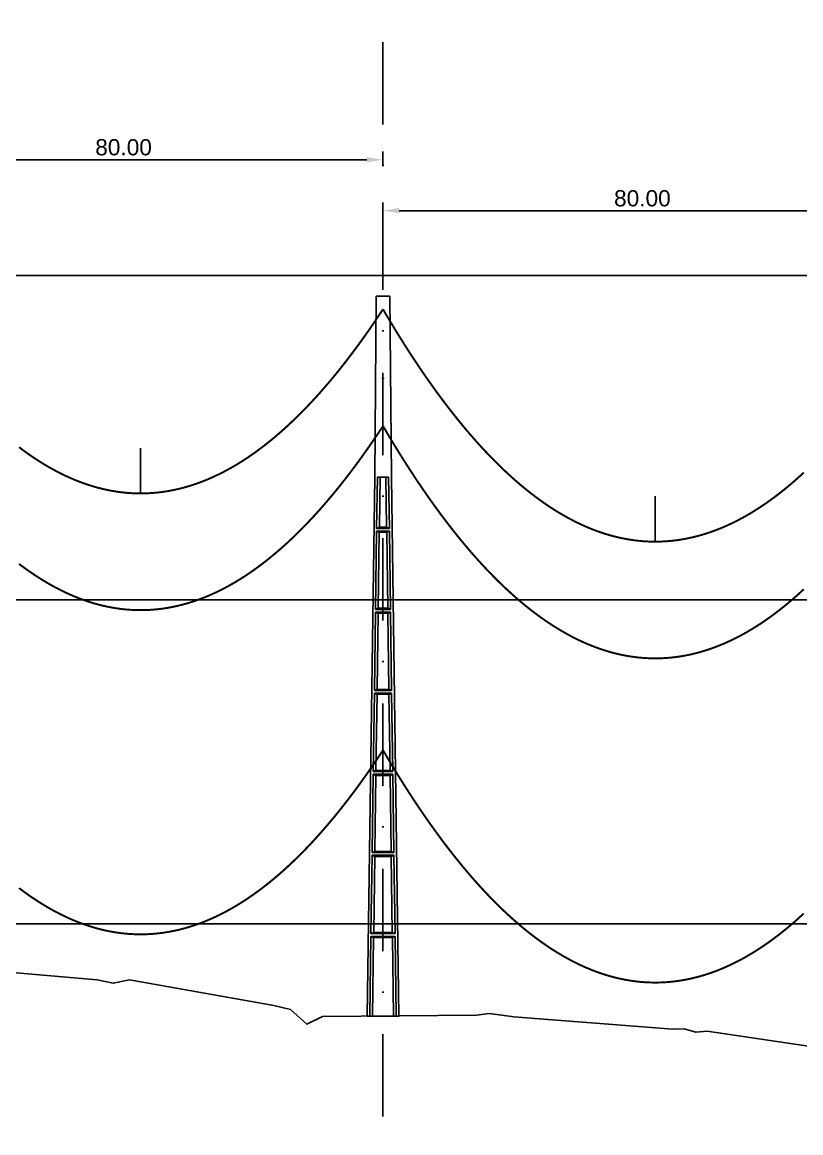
# Model space of a CAD drawing. Header units: metres. Extents: x -121 to 9872, y 3505 to 10721.
# Drawn here: x 852.7 to 972.7, y 6994.8 to 7166 of the extents above; entities that cross this region are included whole.
import ezdxf

# ---------------------------------------------------------------- set-up
doc = ezdxf.new("R2010")
doc.units = ezdxf.units.M
doc.header["$PDMODE"] = 2
doc.linetypes.add('DASHDOT', pattern=[25.4, 12.7, -6.35, 0, -6.35])
doc.linetypes.add('DASHED', pattern=[0.75, 0.5, -0.25])
for name, color, linetype in [('C-ROAD-PROF', 2, 'DASHED'), ('CON-EOL- CA ORCHID', 240, 'Continuous'), ('CON-EOL- FO', 101, 'Continuous'), ('CON-EOL- PROJEÇÃO', 22, 'Continuous'), ('cotas', 7, 'Continuous'), ('GRID', 253, 'Continuous'), ('POSTE DT', 7, 'Continuous')]:
    doc.layers.add(name, color=color, linetype=linetype)
doc.styles.get("Standard").update_dxf_attribs({"font": 'arial.ttf'})
doc.dimstyles.new('ISO-25', dxfattribs={"dimtxt": 2.5, "dimasz": 2.5, "dimexe": 1.25, "dimexo": 0.625, "dimtad": 1, "dimzin": 1, "dimtxsty": 'Standard', "dimcen": 2.5, "dimaunit": 1, "dimadec": 3, "dimazin": 3, "dimtfac": 1, "dimtmove": 0, "dimatfit": 3, "dimfxlon": 1, "dimarcsym": 0})

# ---------------------------------------------------------------- blocks, each defined once
blk = doc.blocks.new('*U11')
at = {"layer": 'POSTE DT', "extrusion": (0, 1, 0)}
for p, q in [((-3.31, 349.86), (-4.05, 262)), ((-3.31, 349.86), (3.31, 349.86)), ((3.31, 349.86), (4.06, 262)), ((-4.05, 262), (-7.72, 0)), ((-4.05, 262), (-4.05, 262)), ((-2.73, 262), (-3.08, 237.05)), ((-2.73, 262), (2.75, 262)), ((-1.42, 262), (-1.77, 237.57)), ((1.43, 262), (1.77, 237.57)), ((2.75, 262), (3.1, 237.05)), ((4.06, 262), (7.72, 0)), ((-3.1, 235.74), (-3.63, 197.65)), ((3.11, 235.73), (-3.1, 235.74)), ((3.1, 237.05), (-3.08, 237.05)), ((-1.8, 235.21), (-2.32, 198.19)), ((1.8, 235.21), (2.32, 198.19)), ((3.11, 235.73), (3.65, 197.65)), ((-3.65, 196.34), (-4.19, 158.25)), ((-2.35, 195.8), (-2.87, 158.8)), ((2.35, 195.8), (2.87, 158.8)), ((3.66, 196.34), (4.2, 158.25)), ((-4.21, 156.94), (-4.74, 118.85)), ((4.21, 156.94), (4.75, 118.85)), ((-2.9, 156.39), (-3.42, 119.41)), ((2.91, 156.39), (3.42, 119.41)), ((4.75, 118.85), (-4.74, 118.85)), ((-4.76, 117.54), (-5.29, 79.45)), ((4.77, 117.54), (-4.76, 117.54)), ((-3.46, 116.98), (-3.97, 80.02)), ((3.46, 116.98), (3.98, 80.02)), ((4.77, 117.54), (5.3, 79.45)), ((-5.31, 78.14), (-5.85, 40.06)), ((5.32, 78.14), (-5.31, 78.14)), ((5.3, 79.45), (-5.29, 79.45)), ((-4.01, 77.57), (-4.53, 40.63)), ((4.01, 77.57), (4.53, 40.63)), ((5.32, 78.14), (5.85, 40.06)), ((-5.86, 38.74), (-6.41, 0)), ((5.87, 38.74), (-5.86, 38.74)), ((5.85, 40.06), (-5.85, 40.06)), ((-4.56, 38.17), (-5.1, 0)), ((4.56, 38.17), (5.1, 0)), ((5.87, 38.74), (6.41, 0)), ((-6.41, 0), (-7.72, 0)), ((-5.1, 0), (-6.41, 0)), ((5.1, 0), (-5.1, 0)), ((6.41, 0), (5.1, 0)), ((7.72, 0), (6.41, 0))]:
    blk.add_line(p, q, dxfattribs=at)
at = {"layer": 'POSTE DT', "ltscale": 3}
for points in [[(-3.65, 196.34), (3.66, 196.34)], [(-3.63, 197.65), (3.65, 197.65)], [(-4.21, 156.94), (4.21, 156.94)], [(4.2, 158.25), (-4.19, 158.25)]]:
    blk.add_lwpolyline(points, dxfattribs=at)
at = {"layer": 'POSTE DT'}
for points, knots in [([(0.25, 309.94), (0.25, 309.93), (0.25, 309.93), (0.25, 309.92), (0.25, 309.91), (0.25, 309.9), (0.25, 309.89), (0.24, 309.85), (0.22, 309.82), (0.19, 309.77), (0.16, 309.74), (0.11, 309.71), (0.08, 309.7), (0.01, 309.68), (-0.02, 309.68), (-0.08, 309.7), (-0.11, 309.71), (-0.16, 309.74), (-0.18, 309.76), (-0.21, 309.8), (-0.22, 309.82), (-0.24, 309.85), (-0.24, 309.87), (-0.25, 309.89), (-0.25, 309.9), (-0.25, 309.92), (-0.25, 309.92), (-0.25, 309.93), (-0.25, 309.94), (-0.25, 309.95), (-0.25, 309.95), (-0.25, 309.96), (-0.25, 309.97), (-0.24, 310), (-0.23, 310.02), (-0.21, 310.07), (-0.2, 310.09), (-0.15, 310.14), (-0.13, 310.15), (-0.07, 310.18), (-0.03, 310.19), (0.03, 310.19), (0.06, 310.18), (0.12, 310.16), (0.14, 310.14), (0.18, 310.11), (0.2, 310.09), (0.21, 310.06), (0.22, 310.05), (0.23, 310.04), (0.24, 310.01), (0.24, 309.99), (0.25, 309.97), (0.25, 309.96), (0.25, 309.95), (0.25, 309.94), (0.25, 309.94), (0.25, 309.94), (0.25, 309.94)], [-54.728303, -54.728303, -54.728303, -54.728303, -54.309038, -54.309038, -53.647169, -53.647169, -52.532885, -52.532885, -48.86224, -48.86224, -45.282765, -45.282765, -41.52867, -41.52867, -37.867486, -37.867486, -34.454589, -34.454589, -31.301423, -31.301423, -28.48103, -28.48103, -26.961755, -26.961755, -25.7544, -25.7544, -25.136228, -25.136228, -24.64409, -24.64409, -24.094201, -24.094201, -23.191199, -23.191199, -20.494482, -20.494482, -17.342863, -17.342863, -13.645538, -13.645538, -9.835989, -9.835989, -6.296781, -6.296781, -3.005029, -3.005029, 0, 0, 0, 1.527594, 1.527594, 3.697216, 3.697216, 4.489727, 4.489727, 5.01438, 5.01438, 5.095313, 5.095313, 5.095313, 5.095313]), ([(-1.77, 237.57), (-1.99, 237.49), (-2.21, 237.4), (-2.64, 237.22), (-2.86, 237.14), (-3.08, 237.05)], [0, 0, 0, 0, 56.660495, 56.660495, 113.412826, 113.412826, 113.412826, 113.412826]), ([(1.77, 237.57), (1.18, 237.57), (0.59, 237.57), (-0.59, 237.57), (-1.18, 237.57), (-1.77, 237.57)], [0, 0, 0, 0, 67.306894, 67.306894, 134.614447, 134.614447, 134.614447, 134.614447]), ([(3.1, 237.05), (2.87, 237.14), (2.65, 237.23), (2.21, 237.4), (1.99, 237.49), (1.77, 237.57)], [0, 0, 0, 0, 56.738948, 56.738948, 113.38731, 113.38731, 113.38731, 113.38731]), ([(-3.1, 235.74), (-2.88, 235.65), (-2.67, 235.56), (-2.23, 235.39), (-2.02, 235.3), (-1.8, 235.21)], [0.055576, 0.055576, 0.055576, 0.055576, 56.767409, 56.767409, 113.50757, 113.50757, 113.50757, 113.50757]), ([(-1.8, 235.21), (-1.2, 235.21), (-0.6, 235.21), (0.6, 235.21), (1.2, 235.21), (1.8, 235.21)], [0, 0, 0, 0, 68.567797, 68.567797, 137.136247, 137.136247, 137.136247, 137.136247]), ([(1.8, 235.21), (2.02, 235.3), (2.24, 235.38), (2.68, 235.56), (2.89, 235.65), (3.11, 235.73)], [0, 0, 0, 0, 56.845349, 56.845349, 113.599799, 113.599799, 113.599799, 113.599799]), ([(-3.65, 196.34), (-3.43, 196.25), (-3.22, 196.16), (-2.78, 195.98), (-2.57, 195.89), (-2.35, 195.8)], [0.054307, 0.054307, 0.054307, 0.054307, 63.527131, 63.527131, 127.063246, 127.063246, 127.063246, 127.063246]), ([(-2.32, 198.19), (-2.54, 198.1), (-2.76, 198.01), (-3.2, 197.83), (-3.41, 197.74), (-3.63, 197.65)], [0, 0, 0, 0, 63.412073, 63.412073, 126.777421, 126.777421, 126.777421, 126.777421]), ([(-2.35, 195.8), (-1.57, 195.8), (-0.78, 195.8), (0.79, 195.8), (1.57, 195.8), (2.35, 195.8)], [0, 0, 0, 0, 89.585713, 89.585713, 179.17191, 179.17191, 179.17191, 179.17191]), ([(2.32, 198.19), (1.55, 198.19), (0.77, 198.19), (-0.77, 198.19), (-1.55, 198.19), (-2.32, 198.19)], [0, 0, 0, 0, 88.31008, 88.31008, 176.620652, 176.620652, 176.620652, 176.620652]), ([(3.65, 197.65), (3.43, 197.74), (3.2, 197.83), (2.76, 198.01), (2.54, 198.1), (2.32, 198.19)], [0, 0, 0, 0, 63.488119, 63.488119, 126.880939, 126.880939, 126.880939, 126.880939]), ([(2.35, 195.8), (2.57, 195.89), (2.79, 195.98), (3.23, 196.16), (3.45, 196.25), (3.66, 196.34)], [0, 0, 0, 0, 63.60246, 63.60246, 127.109696, 127.109696, 127.109696, 127.109696]), ([(-4.21, 156.94), (-3.99, 156.85), (-3.77, 156.75), (-3.34, 156.57), (-3.12, 156.48), (-2.9, 156.39)], [0.053423, 0.053423, 0.053423, 0.053423, 70.429742, 70.429742, 140.90167, 140.90167, 140.90167, 140.90167]), ([(-2.87, 158.8), (-3.09, 158.71), (-3.31, 158.62), (-3.75, 158.43), (-3.97, 158.34), (-4.19, 158.25)], [0, 0, 0, 0, 70.301707, 70.301707, 140.590947, 140.590947, 140.590947, 140.590947]), ([(2.87, 158.8), (1.92, 158.8), (0.96, 158.8), (-0.96, 158.8), (-1.91, 158.8), (-2.87, 158.8)], [0, 0, 0, 0, 109.314454, 109.314454, 218.629264, 218.629264, 218.629264, 218.629264]), ([(4.2, 158.25), (3.98, 158.34), (3.76, 158.44), (3.31, 158.62), (3.09, 158.71), (2.87, 158.8)], [0, 0, 0, 0, 70.379198, 70.379198, 140.659718, 140.659718, 140.659718, 140.659718]), ([(2.91, 156.39), (3.12, 156.48), (3.34, 156.57), (3.78, 156.75), (4, 156.85), (4.21, 156.94)], [0, 0, 0, 0, 70.506649, 70.506649, 140.914701, 140.914701, 140.914701, 140.914701]), ([(-2.9, 156.39), (-1.94, 156.39), (-0.97, 156.39), (0.97, 156.39), (1.94, 156.39), (2.91, 156.39)], [0, 0, 0, 0, 110.60219, 110.60219, 221.20473, 221.20473, 221.20473, 221.20473]), ([(-3.42, 119.41), (-3.64, 119.32), (-3.86, 119.23), (-4.3, 119.04), (-4.52, 118.95), (-4.74, 118.85)], [0, 0, 0, 0, 77.299547, 77.299547, 154.618634, 154.618634, 154.618634, 154.618634]), ([(3.42, 119.41), (2.28, 119.41), (1.14, 119.41), (-1.14, 119.41), (-2.28, 119.41), (-3.42, 119.41)], [0, 0, 0, 0, 130.319901, 130.319901, 260.640046, 260.640046, 260.640046, 260.640046]), ([(4.75, 118.85), (4.53, 118.95), (4.31, 119.04), (3.87, 119.23), (3.64, 119.32), (3.42, 119.41)], [0, 0, 0, 0, 77.381597, 77.381597, 154.66183, 154.66183, 154.66183, 154.66183]), ([(-4.76, 117.54), (-4.54, 117.45), (-4.32, 117.35), (-3.89, 117.17), (-3.67, 117.07), (-3.46, 116.98)], [0.052784, 0.052784, 0.052784, 0.052784, 77.438432, 77.438432, 154.950301, 154.950301, 154.950301, 154.950301]), ([(-3.46, 116.98), (-2.3, 116.98), (-1.15, 116.98), (1.15, 116.98), (2.31, 116.98), (3.46, 116.98)], [0, 0, 0, 0, 131.617604, 131.617604, 263.235447, 263.235447, 263.235447, 263.235447]), ([(3.46, 116.98), (3.68, 117.07), (3.89, 117.17), (4.33, 117.35), (4.55, 117.45), (4.77, 117.54)], [0, 0, 0, 0, 77.520013, 77.520013, 154.938747, 154.938747, 154.938747, 154.938747]), ([(-5.31, 78.14), (-5.09, 78.05), (-4.88, 77.95), (-4.44, 77.76), (-4.23, 77.67), (-4.01, 77.57)], [0.052308, 0.052308, 0.052308, 0.052308, 84.527725, 84.527725, 169.158824, 169.158824, 169.158824, 169.158824]), ([(-3.97, 80.02), (-4.19, 79.93), (-4.41, 79.83), (-4.85, 79.64), (-5.07, 79.55), (-5.29, 79.45)], [0, 0, 0, 0, 84.379671, 84.379671, 168.809376, 168.809376, 168.809376, 168.809376]), ([(-4.01, 77.57), (-2.67, 77.57), (-1.34, 77.57), (1.34, 77.57), (2.67, 77.57), (4.01, 77.57)], [0, 0, 0, 0, 152.632212, 152.632212, 305.264569, 305.264569, 305.264569, 305.264569]), ([(3.98, 80.02), (2.65, 80.02), (1.33, 80.02), (-1.32, 80.02), (-2.65, 80.02), (-3.97, 80.02)], [0, 0, 0, 0, 151.326157, 151.326157, 302.652465, 302.652465, 302.652465, 302.652465]), ([(5.3, 79.45), (5.08, 79.55), (4.86, 79.64), (4.42, 79.83), (4.2, 79.93), (3.98, 80.02)], [0, 0, 0, 0, 84.46863, 84.46863, 168.833721, 168.833721, 168.833721, 168.833721]), ([(4.01, 77.57), (4.23, 77.67), (4.45, 77.76), (4.88, 77.95), (5.1, 78.05), (5.32, 78.14)], [0, 0, 0, 0, 84.616316, 84.616316, 169.129178, 169.129178, 169.129178, 169.129178]), ([(-5.86, 38.74), (-5.65, 38.65), (-5.43, 38.55), (-5, 38.36), (-4.78, 38.26), (-4.56, 38.17)], [0.026524, 0.026524, 0.026524, 0.026524, 91.679563, 91.679563, 183.466041, 183.466041, 183.466041, 183.466041]), ([(-4.53, 40.63), (-4.75, 40.53), (-4.97, 40.44), (-5.41, 40.25), (-5.63, 40.15), (-5.85, 40.06)], [0, 0, 0, 0, 91.523648, 91.523648, 183.126775, 183.126775, 183.126775, 183.126775]), ([(-4.56, 38.17), (-3.04, 38.17), (-1.52, 38.17), (1.52, 38.17), (3.04, 38.17), (4.56, 38.17)], [0, 0, 0, 0, 173.646192, 173.646192, 347.292451, 347.292451, 347.292451, 347.292451]), ([(4.53, 40.63), (3.02, 40.63), (1.51, 40.63), (-1.51, 40.63), (-3.02, 40.63), (-4.53, 40.63)], [0, 0, 0, 0, 172.33304, 172.33304, 344.666151, 344.666151, 344.666151, 344.666151]), ([(5.85, 40.06), (5.63, 40.15), (5.41, 40.25), (4.97, 40.44), (4.75, 40.53), (4.53, 40.63)], [0, 0, 0, 0, 91.621326, 91.621326, 183.137324, 183.137324, 183.137324, 183.137324]), ([(4.56, 38.17), (4.78, 38.26), (5, 38.36), (5.43, 38.55), (5.65, 38.65), (5.87, 38.74)], [0, 0, 0, 0, 91.776928, 91.776928, 183.448614, 183.448614, 183.448614, 183.448614])]:
    blk.add_open_spline(points, degree=3, knots=knots, dxfattribs=at)
blk = doc.blocks.new('*D330')
at = {"layer": 'cotas', "color": 0, "lineweight": -2, "transparency": 16777216}
for p, q in [((828.3, 7143.83), (828.3, 7146.08)), ((908.3, 7143.83), (908.3, 7146.08)), ((830.8, 7144.83), (905.8, 7144.83))]:
    blk.add_line(p, q, dxfattribs=at)
at = {"layer": 'cotas', "color": 0, "transparency": 16777216}
for points in [[(830.8, 7145.25), (830.8, 7144.42), (828.3, 7144.83)], [(905.8, 7145.25), (905.8, 7144.42), (908.3, 7144.83)]]:
    blk.add_solid(points, dxfattribs=at)
at = {"layer": 'Defpoints', "color": 0, "transparency": 16777216}
for p in [(908.3, 7144.83), (828.3, 7132.32), (908.3, 7123.77)]:
    blk.add_point(p, dxfattribs=at)
at = {"layer": 'cotas', "color": 0, "transparency": 16777216, "insert": (868.3, 7146.74), "char_height": 2.5, "attachment_point": 5}
blk.add_mtext('80.00', dxfattribs=at)
blk = doc.blocks.new('*D331')
at = {"layer": 'cotas', "color": 0, "lineweight": -2, "transparency": 16777216}
for p, q in [((908.3, 7135.97), (908.3, 7138.22)), ((988.3, 7135.97), (988.3, 7138.22)), ((910.8, 7136.97), (985.8, 7136.97))]:
    blk.add_line(p, q, dxfattribs=at)
at = {"layer": 'cotas', "color": 0, "transparency": 16777216}
for points in [[(910.8, 7137.39), (910.8, 7136.56), (908.3, 7136.97)], [(985.8, 7137.39), (985.8, 7136.56), (988.3, 7136.97)]]:
    blk.add_solid(points, dxfattribs=at)
at = {"layer": 'Defpoints', "color": 0, "transparency": 16777216}
for p in [(988.3, 7136.97), (908.3, 7123.77), (988.3, 7117.33)]:
    blk.add_point(p, dxfattribs=at)
at = {"layer": 'cotas', "color": 0, "transparency": 16777216, "insert": (948.3, 7138.87), "char_height": 2.5, "attachment_point": 5}
blk.add_mtext('80.00', dxfattribs=at)

msp = doc.modelspace()

# ---------------------------------------------------------------- linework, layer by layer
at = {"layer": 'C-ROAD-PROF', "color": 0, "linetype": 'Continuous', "lineweight": -3}
msp.add_lwpolyline([(841.623, 7020.281), (864.205, 7018.345), (866.7, 7017.826), (869.196, 7018.341), (891.494, 7014.41), (894.04, 7013.76), (896.572, 7011.506), (898.968, 7012.682), (922.715, 7012.899), (924.677, 7013.16), (926.607, 7012.892), (928.454, 7012.63), (952.998, 7010.731), (954.747, 7010.801), (956.535, 7010.295), (958.314, 7010.438), (982.928, 7006.777)], dxfattribs=at)
at = {"layer": 'CON-EOL- CA ORCHID'}
for p, q in [((870.928, 7093.364), (870.928, 7100.364)), ((950.278, 7085.926), (950.278, 7092.926))]:
    msp.add_line(p, q, dxfattribs=at)
at = {"layer": 'CON-EOL- CA ORCHID', "const_width": 0.3}
for points in [[(852.184, 7100.497), (852.582, 7100.197), (852.98, 7099.904), (853.378, 7099.617), (853.776, 7099.337), (854.174, 7099.063), (854.572, 7098.795), (854.97, 7098.534), (855.368, 7098.279), (855.766, 7098.031), (856.164, 7097.789), (856.562, 7097.553), (856.96, 7097.325), (857.358, 7097.102), (857.756, 7096.886), (858.154, 7096.676), (858.552, 7096.473), (858.95, 7096.276), (859.348, 7096.086), (859.746, 7095.902), (860.144, 7095.725), (860.542, 7095.554), (860.94, 7095.389), (861.338, 7095.231), (861.736, 7095.079), (862.134, 7094.934), (862.532, 7094.795), (862.93, 7094.663), (863.328, 7094.537), (863.726, 7094.417), (864.124, 7094.304), (864.522, 7094.197), (864.92, 7094.097), (865.318, 7094.003), (865.716, 7093.916), (866.114, 7093.835), (866.512, 7093.76), (866.91, 7093.692), (867.308, 7093.63), (867.706, 7093.575), (868.104, 7093.526), (868.502, 7093.484), (868.9, 7093.448), (869.298, 7093.418), (869.696, 7093.395), (870.094, 7093.379), (870.492, 7093.368), (870.89, 7093.364), (871.288, 7093.367), (871.686, 7093.376), (872.084, 7093.392), (872.482, 7093.413), (872.88, 7093.442), (873.278, 7093.476), (873.676, 7093.518), (874.074, 7093.565), (874.472, 7093.619), (874.87, 7093.68), (875.269, 7093.747), (875.667, 7093.82), (876.065, 7093.9), (876.463, 7093.986), (876.861, 7094.079), (877.259, 7094.178), (877.657, 7094.283), (878.055, 7094.395), (878.453, 7094.513), (878.851, 7094.638), (879.249, 7094.769), (879.647, 7094.907), (880.045, 7095.051), (880.443, 7095.201), (880.841, 7095.358), (881.239, 7095.522), (881.637, 7095.692), (882.035, 7095.868), (882.433, 7096.05), (882.831, 7096.24), (883.229, 7096.435), (883.627, 7096.637), (884.025, 7096.845), (884.423, 7097.06), (884.821, 7097.282), (885.219, 7097.509), (885.617, 7097.743), (886.015, 7097.984), (886.413, 7098.231), (886.811, 7098.485), (887.209, 7098.745), (887.607, 7099.011), (888.005, 7099.284), (888.403, 7099.563), (888.801, 7099.849), (889.199, 7100.141), (889.597, 7100.439), (889.995, 7100.745), (890.393, 7101.056), (890.791, 7101.374), (891.189, 7101.698), (891.587, 7102.029), (891.985, 7102.367), (892.383, 7102.71), (892.781, 7103.06), (893.179, 7103.417), (893.577, 7103.78), (893.975, 7104.15), (894.373, 7104.526), (894.771, 7104.908), (895.169, 7105.297), (895.567, 7105.693), (895.965, 7106.094), (896.363, 7106.503), (896.761, 7106.918), (897.159, 7107.339), (897.557, 7107.767), (897.955, 7108.201), (898.353, 7108.641), (898.751, 7109.089), (899.149, 7109.542), (899.547, 7110.002), (899.945, 7110.469), (900.343, 7110.942), (900.741, 7111.421), (901.139, 7111.907), (901.537, 7112.4), (901.935, 7112.898), (902.333, 7113.404), (902.731, 7113.916), (903.129, 7114.434), (903.527, 7114.959), (903.925, 7115.49), (904.323, 7116.028), (904.721, 7116.572), (905.119, 7117.123), (905.517, 7117.68), (905.915, 7118.244), (906.313, 7118.814), (906.711, 7119.391), (907.109, 7119.974), (907.507, 7120.564), (907.905, 7121.16), (908.303, 7121.763)], [(908.303, 7121.763), (908.701, 7121.085), (909.099, 7120.414), (909.497, 7119.749), (909.895, 7119.09), (910.293, 7118.438), (910.691, 7117.793), (911.089, 7117.154), (911.487, 7116.522), (911.885, 7115.896), (912.283, 7115.276), (912.681, 7114.663), (913.079, 7114.057), (913.477, 7113.457), (913.875, 7112.864), (914.273, 7112.277), (914.671, 7111.697), (915.069, 7111.123), (915.468, 7110.555), (915.866, 7109.994), (916.264, 7109.44), (916.662, 7108.892), (917.06, 7108.351), (917.458, 7107.816), (917.856, 7107.287), (918.254, 7106.765), (918.652, 7106.25), (919.05, 7105.741), (919.448, 7105.238), (919.846, 7104.742), (920.244, 7104.253), (920.642, 7103.77), (921.04, 7103.293), (921.438, 7102.823), (921.836, 7102.359), (922.234, 7101.902), (922.632, 7101.451), (923.03, 7101.007), (923.428, 7100.569), (923.826, 7100.138), (924.224, 7099.713), (924.622, 7099.295), (925.02, 7098.883), (925.418, 7098.477), (925.816, 7098.078), (926.214, 7097.686), (926.612, 7097.3), (927.01, 7096.92), (927.408, 7096.547), (927.806, 7096.18), (928.204, 7095.82), (928.602, 7095.466), (929, 7095.119), (929.398, 7094.778), (929.796, 7094.443), (930.194, 7094.115), (930.592, 7093.794), (930.99, 7093.479), (931.388, 7093.17), (931.786, 7092.868), (932.184, 7092.572), (932.582, 7092.283), (932.98, 7092), (933.378, 7091.724), (933.776, 7091.454), (934.174, 7091.19), (934.572, 7090.933), (934.97, 7090.682), (935.368, 7090.438), (935.766, 7090.201), (936.164, 7089.969), (936.562, 7089.744), (936.96, 7089.526), (937.358, 7089.314), (937.756, 7089.108), (938.154, 7088.909), (938.552, 7088.717), (938.95, 7088.53), (939.348, 7088.35), (939.746, 7088.177), (940.144, 7088.01), (940.542, 7087.85), (940.94, 7087.695), (941.338, 7087.548), (941.736, 7087.407), (942.134, 7087.272), (942.532, 7087.143), (942.93, 7087.022), (943.328, 7086.906), (943.726, 7086.797), (944.124, 7086.694), (944.522, 7086.598), (944.92, 7086.508), (945.318, 7086.425), (945.716, 7086.348), (946.114, 7086.278), (946.512, 7086.214), (946.91, 7086.156), (947.308, 7086.105), (947.706, 7086.06), (948.104, 7086.022), (948.502, 7085.99), (948.9, 7085.964), (949.298, 7085.945), (949.696, 7085.933), (950.094, 7085.927), (950.492, 7085.927), (950.89, 7085.934), (951.288, 7085.947), (951.686, 7085.966), (952.084, 7085.992), (952.482, 7086.024), (952.88, 7086.063), (953.278, 7086.109), (953.676, 7086.16), (954.074, 7086.218), (954.472, 7086.283), (954.87, 7086.354), (955.269, 7086.431), (955.667, 7086.515), (956.065, 7086.605), (956.463, 7086.702), (956.861, 7086.805), (957.259, 7086.915), (957.657, 7087.031), (958.055, 7087.153), (958.453, 7087.282), (958.851, 7087.417), (959.249, 7087.559), (959.647, 7087.707), (960.045, 7087.862), (960.443, 7088.023), (960.841, 7088.19), (961.239, 7088.364), (961.637, 7088.544), (962.035, 7088.731), (962.433, 7088.924), (962.831, 7089.124), (963.229, 7089.33), (963.627, 7089.542), (964.025, 7089.761), (964.423, 7089.987), (964.821, 7090.218), (965.219, 7090.457), (965.617, 7090.701), (966.015, 7090.952), (966.413, 7091.21), (966.811, 7091.474), (967.209, 7091.744), (967.607, 7092.021), (968.005, 7092.305), (968.403, 7092.595), (968.801, 7092.891), (969.199, 7093.193), (969.597, 7093.503), (969.995, 7093.818), (970.393, 7094.14), (970.791, 7094.469), (971.189, 7094.804), (971.587, 7095.145), (971.985, 7095.493), (972.383, 7095.847), (972.781, 7096.208), (973.179, 7096.575)]]:
    msp.add_lwpolyline(points, dxfattribs=at)
at = {"layer": 'CON-EOL- FO', "color": 4, "const_width": 0.3}
for points in [[(852.184, 7082.497), (852.582, 7082.198), (852.98, 7081.904), (853.378, 7081.617), (853.776, 7081.337), (854.174, 7081.063), (854.572, 7080.795), (854.97, 7080.534), (855.368, 7080.279), (855.766, 7080.031), (856.164, 7079.789), (856.562, 7079.554), (856.96, 7079.325), (857.358, 7079.102), (857.756, 7078.886), (858.154, 7078.677), (858.552, 7078.473), (858.95, 7078.277), (859.348, 7078.086), (859.746, 7077.902), (860.144, 7077.725), (860.542, 7077.554), (860.94, 7077.389), (861.338, 7077.231), (861.736, 7077.079), (862.134, 7076.934), (862.532, 7076.795), (862.93, 7076.663), (863.328, 7076.537), (863.726, 7076.417), (864.124, 7076.304), (864.522, 7076.197), (864.92, 7076.097), (865.318, 7076.003), (865.716, 7075.916), (866.114, 7075.835), (866.512, 7075.76), (866.91, 7075.692), (867.308, 7075.631), (867.706, 7075.575), (868.104, 7075.526), (868.502, 7075.484), (868.9, 7075.448), (869.298, 7075.419), (869.696, 7075.395), (870.094, 7075.379), (870.492, 7075.368), (870.89, 7075.365), (871.288, 7075.367), (871.686, 7075.376), (872.084, 7075.392), (872.482, 7075.414), (872.88, 7075.442), (873.278, 7075.477), (873.676, 7075.518), (874.074, 7075.565), (874.472, 7075.62), (874.87, 7075.68), (875.269, 7075.747), (875.667, 7075.82), (876.065, 7075.9), (876.463, 7075.986), (876.861, 7076.079), (877.259, 7076.178), (877.657, 7076.283), (878.055, 7076.395), (878.453, 7076.513), (878.851, 7076.638), (879.249, 7076.769), (879.647, 7076.907), (880.045, 7077.051), (880.443, 7077.202), (880.841, 7077.359), (881.239, 7077.522), (881.637, 7077.692), (882.035, 7077.868), (882.433, 7078.051), (882.831, 7078.24), (883.229, 7078.435), (883.627, 7078.637), (884.025, 7078.846), (884.423, 7079.061), (884.821, 7079.282), (885.219, 7079.51), (885.617, 7079.744), (886.015, 7079.984), (886.413, 7080.231), (886.811, 7080.485), (887.209, 7080.745), (887.607, 7081.011), (888.005, 7081.284), (888.403, 7081.563), (888.801, 7081.849), (889.199, 7082.141), (889.597, 7082.44), (889.995, 7082.745), (890.393, 7083.056), (890.791, 7083.374), (891.189, 7083.699), (891.587, 7084.029), (891.985, 7084.367), (892.383, 7084.71), (892.781, 7085.061), (893.179, 7085.417), (893.577, 7085.78), (893.975, 7086.15), (894.373, 7086.526), (894.771, 7086.909), (895.169, 7087.297), (895.567, 7087.693), (895.965, 7088.095), (896.363, 7088.503), (896.761, 7088.918), (897.159, 7089.339), (897.557, 7089.767), (897.955, 7090.201), (898.353, 7090.642), (898.751, 7091.089), (899.149, 7091.542), (899.547, 7092.002), (899.945, 7092.469), (900.343, 7092.942), (900.741, 7093.421), (901.139, 7093.907), (901.537, 7094.4), (901.935, 7094.899), (902.333, 7095.404), (902.731, 7095.916), (903.129, 7096.434), (903.527, 7096.959), (903.925, 7097.49), (904.323, 7098.028), (904.721, 7098.573), (905.119, 7099.123), (905.517, 7099.681), (905.915, 7100.244), (906.313, 7100.815), (906.711, 7101.391), (907.109, 7101.975), (907.507, 7102.564), (907.905, 7103.161), (908.303, 7103.763)], [(852.184, 7082.497), (852.582, 7082.198), (852.98, 7081.904), (853.378, 7081.617), (853.776, 7081.337), (854.174, 7081.063), (854.572, 7080.795), (854.97, 7080.534), (855.368, 7080.279), (855.766, 7080.031), (856.164, 7079.789), (856.562, 7079.554), (856.96, 7079.325), (857.358, 7079.102), (857.756, 7078.886), (858.154, 7078.676), (858.552, 7078.473), (858.95, 7078.277), (859.348, 7078.086), (859.746, 7077.902), (860.144, 7077.725), (860.542, 7077.554), (860.94, 7077.389), (861.338, 7077.231), (861.736, 7077.079), (862.134, 7076.934), (862.532, 7076.795), (862.93, 7076.663), (863.328, 7076.537), (863.726, 7076.417), (864.124, 7076.304), (864.522, 7076.197), (864.92, 7076.097), (865.318, 7076.003), (865.716, 7075.916), (866.114, 7075.835), (866.512, 7075.76), (866.91, 7075.692), (867.308, 7075.631), (867.706, 7075.575), (868.104, 7075.526), (868.502, 7075.484), (868.9, 7075.448), (869.298, 7075.419), (869.696, 7075.395), (870.094, 7075.379), (870.492, 7075.368), (870.89, 7075.365), (871.288, 7075.367), (871.686, 7075.376), (872.084, 7075.392), (872.482, 7075.414), (872.88, 7075.442), (873.278, 7075.477), (873.676, 7075.518), (874.074, 7075.565), (874.472, 7075.619), (874.87, 7075.68), (875.269, 7075.747), (875.667, 7075.82), (876.065, 7075.9), (876.463, 7075.986), (876.861, 7076.079), (877.259, 7076.178), (877.657, 7076.283), (878.055, 7076.395), (878.453, 7076.513), (878.851, 7076.638), (879.249, 7076.769), (879.647, 7076.907), (880.045, 7077.051), (880.443, 7077.202), (880.841, 7077.359), (881.239, 7077.522), (881.637, 7077.692), (882.035, 7077.868), (882.433, 7078.051), (882.831, 7078.24), (883.229, 7078.435), (883.627, 7078.637), (884.025, 7078.846), (884.423, 7079.06), (884.821, 7079.282), (885.219, 7079.51), (885.617, 7079.744), (886.015, 7079.984), (886.413, 7080.231), (886.811, 7080.485), (887.209, 7080.745), (887.607, 7081.011), (888.005, 7081.284), (888.403, 7081.563), (888.801, 7081.849), (889.199, 7082.141), (889.597, 7082.44), (889.995, 7082.745), (890.393, 7083.056), (890.791, 7083.374), (891.189, 7083.699), (891.587, 7084.029), (891.985, 7084.367), (892.383, 7084.71), (892.781, 7085.061), (893.179, 7085.417), (893.577, 7085.78), (893.975, 7086.15), (894.373, 7086.526), (894.771, 7086.908), (895.169, 7087.297), (895.567, 7087.693), (895.965, 7088.095), (896.363, 7088.503), (896.761, 7088.918), (897.159, 7089.339), (897.557, 7089.767), (897.955, 7090.201), (898.353, 7090.642), (898.751, 7091.089), (899.149, 7091.542), (899.547, 7092.002), (899.945, 7092.469), (900.343, 7092.942), (900.741, 7093.421), (901.139, 7093.907), (901.537, 7094.4), (901.935, 7094.899), (902.333, 7095.404), (902.731, 7095.916), (903.129, 7096.434), (903.527, 7096.959), (903.925, 7097.49), (904.323, 7098.028), (904.721, 7098.573), (905.119, 7099.123), (905.517, 7099.681), (905.915, 7100.244), (906.313, 7100.815), (906.711, 7101.391), (907.109, 7101.975), (907.507, 7102.564), (907.905, 7103.161), (908.303, 7103.763)], [(908.303, 7103.763), (908.701, 7103.085), (909.099, 7102.414), (909.497, 7101.749), (909.895, 7101.09), (910.293, 7100.439), (910.691, 7099.793), (911.089, 7099.154), (911.487, 7098.522), (911.885, 7097.896), (912.283, 7097.277), (912.681, 7096.664), (913.079, 7096.057), (913.477, 7095.457), (913.875, 7094.864), (914.273, 7094.277), (914.671, 7093.697), (915.069, 7093.123), (915.468, 7092.556), (915.866, 7091.995), (916.264, 7091.44), (916.662, 7090.892), (917.06, 7090.351), (917.458, 7089.816), (917.856, 7089.288), (918.254, 7088.766), (918.652, 7088.25), (919.05, 7087.741), (919.448, 7087.239), (919.846, 7086.742), (920.244, 7086.253), (920.642, 7085.77), (921.04, 7085.293), (921.438, 7084.823), (921.836, 7084.359), (922.234, 7083.902), (922.632, 7083.452), (923.03, 7083.007), (923.428, 7082.569), (923.826, 7082.138), (924.224, 7081.713), (924.622, 7081.295), (925.02, 7080.883), (925.418, 7080.478), (925.816, 7080.079), (926.214, 7079.686), (926.612, 7079.3), (927.01, 7078.92), (927.408, 7078.547), (927.806, 7078.18), (928.204, 7077.82), (928.602, 7077.466), (929, 7077.119), (929.398, 7076.778), (929.796, 7076.444), (930.194, 7076.116), (930.592, 7075.794), (930.99, 7075.479), (931.388, 7075.17), (931.786, 7074.868), (932.184, 7074.572), (932.582, 7074.283), (932.98, 7074), (933.378, 7073.724), (933.776, 7073.454), (934.174, 7073.19), (934.572, 7072.933), (934.97, 7072.683), (935.368, 7072.439), (935.766, 7072.201), (936.164, 7071.969), (936.562, 7071.745), (936.96, 7071.526), (937.358, 7071.314), (937.756, 7071.109), (938.154, 7070.909), (938.552, 7070.717), (938.95, 7070.53), (939.348, 7070.351), (939.746, 7070.177), (940.144, 7070.01), (940.542, 7069.85), (940.94, 7069.696), (941.338, 7069.548), (941.736, 7069.407), (942.134, 7069.272), (942.532, 7069.144), (942.93, 7069.022), (943.328, 7068.906), (943.726, 7068.797), (944.124, 7068.695), (944.522, 7068.598), (944.92, 7068.509), (945.318, 7068.425), (945.716, 7068.348), (946.114, 7068.278), (946.512, 7068.214), (946.91, 7068.156), (947.308, 7068.105), (947.706, 7068.06), (948.104, 7068.022), (948.502, 7067.99), (948.9, 7067.965), (949.298, 7067.946), (949.696, 7067.933), (950.094, 7067.927), (950.492, 7067.927), (950.89, 7067.934), (951.288, 7067.947), (951.686, 7067.966), (952.084, 7067.992), (952.482, 7068.025), (952.88, 7068.064), (953.278, 7068.109), (953.676, 7068.16), (954.074, 7068.219), (954.472, 7068.283), (954.87, 7068.354), (955.269, 7068.431), (955.667, 7068.515), (956.065, 7068.606), (956.463, 7068.702), (956.861, 7068.805), (957.259, 7068.915), (957.657, 7069.031), (958.055, 7069.153), (958.453, 7069.282), (958.851, 7069.417), (959.249, 7069.559), (959.647, 7069.707), (960.045, 7069.862), (960.443, 7070.023), (960.841, 7070.19), (961.239, 7070.364), (961.637, 7070.544), (962.035, 7070.731), (962.433, 7070.924), (962.831, 7071.124), (963.229, 7071.33), (963.627, 7071.542), (964.025, 7071.761), (964.423, 7071.987), (964.821, 7072.219), (965.219, 7072.457), (965.617, 7072.702), (966.015, 7072.953), (966.413, 7073.21), (966.811, 7073.474), (967.209, 7073.745), (967.607, 7074.022), (968.005, 7074.305), (968.403, 7074.595), (968.801, 7074.891), (969.199, 7075.194), (969.597, 7075.503), (969.995, 7075.818), (970.393, 7076.14), (970.791, 7076.469), (971.189, 7076.804), (971.587, 7077.145), (971.985, 7077.493), (972.383, 7077.847), (972.781, 7078.208), (973.179, 7078.575)]]:
    msp.add_lwpolyline(points, dxfattribs=at)
at = {"layer": 'CON-EOL- FO', "lineweight": 30, "const_width": 0.3}
for points in [[(852.184, 7082.497), (852.582, 7082.198), (852.98, 7081.904), (853.378, 7081.617), (853.776, 7081.337), (854.174, 7081.063), (854.572, 7080.795), (854.97, 7080.534), (855.368, 7080.279), (855.766, 7080.031), (856.164, 7079.789), (856.562, 7079.554), (856.96, 7079.325), (857.358, 7079.102), (857.756, 7078.886), (858.154, 7078.676), (858.552, 7078.473), (858.95, 7078.277), (859.348, 7078.086), (859.746, 7077.902), (860.144, 7077.725), (860.542, 7077.554), (860.94, 7077.389), (861.338, 7077.231), (861.736, 7077.079), (862.134, 7076.934), (862.532, 7076.795), (862.93, 7076.663), (863.328, 7076.537), (863.726, 7076.417), (864.124, 7076.304), (864.522, 7076.197), (864.92, 7076.097), (865.318, 7076.003), (865.716, 7075.916), (866.114, 7075.835), (866.512, 7075.76), (866.91, 7075.692), (867.308, 7075.631), (867.706, 7075.575), (868.104, 7075.526), (868.502, 7075.484), (868.9, 7075.448), (869.298, 7075.419), (869.696, 7075.395), (870.094, 7075.379), (870.492, 7075.368), (870.89, 7075.365), (871.288, 7075.367), (871.686, 7075.376), (872.084, 7075.392), (872.482, 7075.414), (872.88, 7075.442), (873.278, 7075.477), (873.676, 7075.518), (874.074, 7075.565), (874.472, 7075.619), (874.87, 7075.68), (875.269, 7075.747), (875.667, 7075.82), (876.065, 7075.9), (876.463, 7075.986), (876.861, 7076.079), (877.259, 7076.178), (877.657, 7076.283), (878.055, 7076.395), (878.453, 7076.513), (878.851, 7076.638), (879.249, 7076.769), (879.647, 7076.907), (880.045, 7077.051), (880.443, 7077.202), (880.841, 7077.359), (881.239, 7077.522), (881.637, 7077.692), (882.035, 7077.868), (882.433, 7078.051), (882.831, 7078.24), (883.229, 7078.435), (883.627, 7078.637), (884.025, 7078.846), (884.423, 7079.06), (884.821, 7079.282), (885.219, 7079.51), (885.617, 7079.744), (886.015, 7079.984), (886.413, 7080.231), (886.811, 7080.485), (887.209, 7080.745), (887.607, 7081.011), (888.005, 7081.284), (888.403, 7081.563), (888.801, 7081.849), (889.199, 7082.141), (889.597, 7082.44), (889.995, 7082.745), (890.393, 7083.056), (890.791, 7083.374), (891.189, 7083.699), (891.587, 7084.029), (891.985, 7084.367), (892.383, 7084.71), (892.781, 7085.061), (893.179, 7085.417), (893.577, 7085.78), (893.975, 7086.15), (894.373, 7086.526), (894.771, 7086.908), (895.169, 7087.297), (895.567, 7087.693), (895.965, 7088.095), (896.363, 7088.503), (896.761, 7088.918), (897.159, 7089.339), (897.557, 7089.767), (897.955, 7090.201), (898.353, 7090.642), (898.751, 7091.089), (899.149, 7091.542), (899.547, 7092.002), (899.945, 7092.469), (900.343, 7092.942), (900.741, 7093.421), (901.139, 7093.907), (901.537, 7094.4), (901.935, 7094.899), (902.333, 7095.404), (902.731, 7095.916), (903.129, 7096.434), (903.527, 7096.959), (903.925, 7097.49), (904.323, 7098.028), (904.721, 7098.573), (905.119, 7099.123), (905.517, 7099.681), (905.915, 7100.244), (906.313, 7100.815), (906.711, 7101.391), (907.109, 7101.975), (907.507, 7102.564), (907.905, 7103.161), (908.303, 7103.763)], [(908.303, 7103.763), (908.701, 7103.085), (909.099, 7102.414), (909.497, 7101.749), (909.895, 7101.09), (910.293, 7100.439), (910.691, 7099.793), (911.089, 7099.154), (911.487, 7098.522), (911.885, 7097.896), (912.283, 7097.277), (912.681, 7096.664), (913.079, 7096.057), (913.477, 7095.457), (913.875, 7094.864), (914.273, 7094.277), (914.671, 7093.697), (915.069, 7093.123), (915.468, 7092.555), (915.866, 7091.995), (916.264, 7091.44), (916.662, 7090.892), (917.06, 7090.351), (917.458, 7089.816), (917.856, 7089.287), (918.254, 7088.766), (918.652, 7088.25), (919.05, 7087.741), (919.448, 7087.239), (919.846, 7086.742), (920.244, 7086.253), (920.642, 7085.77), (921.04, 7085.293), (921.438, 7084.823), (921.836, 7084.359), (922.234, 7083.902), (922.632, 7083.451), (923.03, 7083.007), (923.428, 7082.569), (923.826, 7082.138), (924.224, 7081.713), (924.622, 7081.295), (925.02, 7080.883), (925.418, 7080.478), (925.816, 7080.079), (926.214, 7079.686), (926.612, 7079.3), (927.01, 7078.92), (927.408, 7078.547), (927.806, 7078.18), (928.204, 7077.82), (928.602, 7077.466), (929, 7077.119), (929.398, 7076.778), (929.796, 7076.444), (930.194, 7076.116), (930.592, 7075.794), (930.99, 7075.479), (931.388, 7075.17), (931.786, 7074.868), (932.184, 7074.572), (932.582, 7074.283), (932.98, 7074), (933.378, 7073.724), (933.776, 7073.454), (934.174, 7073.19), (934.572, 7072.933), (934.97, 7072.683), (935.368, 7072.438), (935.766, 7072.201), (936.164, 7071.969), (936.562, 7071.745), (936.96, 7071.526), (937.358, 7071.314), (937.756, 7071.109), (938.154, 7070.909), (938.552, 7070.717), (938.95, 7070.53), (939.348, 7070.351), (939.746, 7070.177), (940.144, 7070.01), (940.542, 7069.85), (940.94, 7069.696), (941.338, 7069.548), (941.736, 7069.407), (942.134, 7069.272), (942.532, 7069.144), (942.93, 7069.022), (943.328, 7068.906), (943.726, 7068.797), (944.124, 7068.695), (944.522, 7068.598), (944.92, 7068.509), (945.318, 7068.425), (945.716, 7068.348), (946.114, 7068.278), (946.512, 7068.214), (946.91, 7068.156), (947.308, 7068.105), (947.706, 7068.06), (948.104, 7068.022), (948.502, 7067.99), (948.9, 7067.965), (949.298, 7067.946), (949.696, 7067.933), (950.094, 7067.927), (950.492, 7067.927), (950.89, 7067.934), (951.288, 7067.947), (951.686, 7067.966), (952.084, 7067.992), (952.482, 7068.025), (952.88, 7068.063), (953.278, 7068.109), (953.676, 7068.16), (954.074, 7068.219), (954.472, 7068.283), (954.87, 7068.354), (955.269, 7068.431), (955.667, 7068.515), (956.065, 7068.605), (956.463, 7068.702), (956.861, 7068.805), (957.259, 7068.915), (957.657, 7069.031), (958.055, 7069.153), (958.453, 7069.282), (958.851, 7069.417), (959.249, 7069.559), (959.647, 7069.707), (960.045, 7069.862), (960.443, 7070.023), (960.841, 7070.19), (961.239, 7070.364), (961.637, 7070.544), (962.035, 7070.731), (962.433, 7070.924), (962.831, 7071.124), (963.229, 7071.33), (963.627, 7071.542), (964.025, 7071.761), (964.423, 7071.987), (964.821, 7072.219), (965.219, 7072.457), (965.617, 7072.702), (966.015, 7072.953), (966.413, 7073.21), (966.811, 7073.474), (967.209, 7073.745), (967.607, 7074.022), (968.005, 7074.305), (968.403, 7074.595), (968.801, 7074.891), (969.199, 7075.194), (969.597, 7075.503), (969.995, 7075.818), (970.393, 7076.14), (970.791, 7076.469), (971.189, 7076.804), (971.587, 7077.145), (971.985, 7077.493), (972.383, 7077.847), (972.781, 7078.208), (973.179, 7078.575)]]:
    msp.add_lwpolyline(points, dxfattribs=at)
at = {"layer": 'CON-EOL- PROJEÇÃO', "lineweight": 30, "const_width": 0.3}
for points in [[(852.184, 7032.497), (852.582, 7032.197), (852.98, 7031.904), (853.378, 7031.617), (853.776, 7031.337), (854.174, 7031.063), (854.572, 7030.795), (854.97, 7030.534), (855.368, 7030.279), (855.766, 7030.031), (856.164, 7029.789), (856.562, 7029.553), (856.96, 7029.325), (857.358, 7029.102), (857.756, 7028.886), (858.154, 7028.676), (858.552, 7028.473), (858.95, 7028.276), (859.348, 7028.086), (859.746, 7027.902), (860.144, 7027.725), (860.542, 7027.554), (860.94, 7027.389), (861.338, 7027.231), (861.736, 7027.079), (862.134, 7026.934), (862.532, 7026.795), (862.93, 7026.663), (863.328, 7026.537), (863.726, 7026.417), (864.124, 7026.304), (864.522, 7026.197), (864.92, 7026.097), (865.318, 7026.003), (865.716, 7025.916), (866.114, 7025.835), (866.512, 7025.76), (866.91, 7025.692), (867.308, 7025.63), (867.706, 7025.575), (868.104, 7025.526), (868.502, 7025.484), (868.9, 7025.448), (869.298, 7025.418), (869.696, 7025.395), (870.094, 7025.379), (870.492, 7025.368), (870.89, 7025.364), (871.288, 7025.367), (871.686, 7025.376), (872.084, 7025.392), (872.482, 7025.413), (872.88, 7025.442), (873.278, 7025.476), (873.676, 7025.518), (874.074, 7025.565), (874.472, 7025.619), (874.87, 7025.68), (875.269, 7025.747), (875.667, 7025.82), (876.065, 7025.9), (876.463, 7025.986), (876.861, 7026.079), (877.259, 7026.178), (877.657, 7026.283), (878.055, 7026.395), (878.453, 7026.513), (878.851, 7026.638), (879.249, 7026.769), (879.647, 7026.907), (880.045, 7027.051), (880.443, 7027.201), (880.841, 7027.358), (881.239, 7027.522), (881.637, 7027.692), (882.035, 7027.868), (882.433, 7028.05), (882.831, 7028.24), (883.229, 7028.435), (883.627, 7028.637), (884.025, 7028.845), (884.423, 7029.06), (884.821, 7029.282), (885.219, 7029.509), (885.617, 7029.743), (886.015, 7029.984), (886.413, 7030.231), (886.811, 7030.485), (887.209, 7030.745), (887.607, 7031.011), (888.005, 7031.284), (888.403, 7031.563), (888.801, 7031.849), (889.199, 7032.141), (889.597, 7032.439), (889.995, 7032.745), (890.393, 7033.056), (890.791, 7033.374), (891.189, 7033.698), (891.587, 7034.029), (891.985, 7034.367), (892.383, 7034.71), (892.781, 7035.06), (893.179, 7035.417), (893.577, 7035.78), (893.975, 7036.15), (894.373, 7036.526), (894.771, 7036.908), (895.169, 7037.297), (895.567, 7037.693), (895.965, 7038.094), (896.363, 7038.503), (896.761, 7038.918), (897.159, 7039.339), (897.557, 7039.767), (897.955, 7040.201), (898.353, 7040.641), (898.751, 7041.089), (899.149, 7041.542), (899.547, 7042.002), (899.945, 7042.469), (900.343, 7042.942), (900.741, 7043.421), (901.139, 7043.907), (901.537, 7044.4), (901.935, 7044.898), (902.333, 7045.404), (902.731, 7045.916), (903.129, 7046.434), (903.527, 7046.959), (903.925, 7047.49), (904.323, 7048.028), (904.721, 7048.572), (905.119, 7049.123), (905.517, 7049.68), (905.915, 7050.244), (906.313, 7050.814), (906.711, 7051.391), (907.109, 7051.974), (907.507, 7052.564), (907.905, 7053.16), (908.303, 7053.763)], [(908.303, 7053.763), (908.701, 7053.085), (909.099, 7052.414), (909.497, 7051.749), (909.895, 7051.09), (910.293, 7050.438), (910.691, 7049.793), (911.089, 7049.154), (911.487, 7048.522), (911.885, 7047.896), (912.283, 7047.276), (912.681, 7046.663), (913.079, 7046.057), (913.477, 7045.457), (913.875, 7044.864), (914.273, 7044.277), (914.671, 7043.697), (915.069, 7043.123), (915.468, 7042.555), (915.866, 7041.994), (916.264, 7041.44), (916.662, 7040.892), (917.06, 7040.351), (917.458, 7039.816), (917.856, 7039.287), (918.254, 7038.765), (918.652, 7038.25), (919.05, 7037.741), (919.448, 7037.238), (919.846, 7036.742), (920.244, 7036.253), (920.642, 7035.77), (921.04, 7035.293), (921.438, 7034.823), (921.836, 7034.359), (922.234, 7033.902), (922.632, 7033.451), (923.03, 7033.007), (923.428, 7032.569), (923.826, 7032.138), (924.224, 7031.713), (924.622, 7031.295), (925.02, 7030.883), (925.418, 7030.477), (925.816, 7030.078), (926.214, 7029.686), (926.612, 7029.3), (927.01, 7028.92), (927.408, 7028.547), (927.806, 7028.18), (928.204, 7027.82), (928.602, 7027.466), (929, 7027.119), (929.398, 7026.778), (929.796, 7026.443), (930.194, 7026.115), (930.592, 7025.794), (930.99, 7025.479), (931.388, 7025.17), (931.786, 7024.868), (932.184, 7024.572), (932.582, 7024.283), (932.98, 7024), (933.378, 7023.724), (933.776, 7023.454), (934.174, 7023.19), (934.572, 7022.933), (934.97, 7022.682), (935.368, 7022.438), (935.766, 7022.201), (936.164, 7021.969), (936.562, 7021.744), (936.96, 7021.526), (937.358, 7021.314), (937.756, 7021.108), (938.154, 7020.909), (938.552, 7020.717), (938.95, 7020.53), (939.348, 7020.35), (939.746, 7020.177), (940.144, 7020.01), (940.542, 7019.85), (940.94, 7019.695), (941.338, 7019.548), (941.736, 7019.407), (942.134, 7019.272), (942.532, 7019.143), (942.93, 7019.022), (943.328, 7018.906), (943.726, 7018.797), (944.124, 7018.694), (944.522, 7018.598), (944.92, 7018.508), (945.318, 7018.425), (945.716, 7018.348), (946.114, 7018.278), (946.512, 7018.214), (946.91, 7018.156), (947.308, 7018.105), (947.706, 7018.06), (948.104, 7018.022), (948.502, 7017.99), (948.9, 7017.964), (949.298, 7017.945), (949.696, 7017.933), (950.094, 7017.927), (950.492, 7017.927), (950.89, 7017.933), (951.288, 7017.947), (951.686, 7017.966), (952.084, 7017.992), (952.482, 7018.024), (952.88, 7018.063), (953.278, 7018.109), (953.676, 7018.16), (954.074, 7018.218), (954.472, 7018.283), (954.87, 7018.354), (955.269, 7018.431), (955.667, 7018.515), (956.065, 7018.605), (956.463, 7018.702), (956.861, 7018.805), (957.259, 7018.915), (957.657, 7019.031), (958.055, 7019.153), (958.453, 7019.282), (958.851, 7019.417), (959.249, 7019.559), (959.647, 7019.707), (960.045, 7019.862), (960.443, 7020.023), (960.841, 7020.19), (961.239, 7020.364), (961.637, 7020.544), (962.035, 7020.731), (962.433, 7020.924), (962.831, 7021.124), (963.229, 7021.33), (963.627, 7021.542), (964.025, 7021.761), (964.423, 7021.987), (964.821, 7022.218), (965.219, 7022.457), (965.617, 7022.701), (966.015, 7022.952), (966.413, 7023.21), (966.811, 7023.474), (967.209, 7023.744), (967.607, 7024.021), (968.005, 7024.305), (968.403, 7024.595), (968.801, 7024.891), (969.199, 7025.193), (969.597, 7025.503), (969.995, 7025.818), (970.393, 7026.14), (970.791, 7026.469), (971.189, 7026.804), (971.587, 7027.145), (971.985, 7027.493), (972.383, 7027.847), (972.781, 7028.208), (973.179, 7028.575)]]:
    msp.add_lwpolyline(points, dxfattribs=at)
at = {"layer": 'GRID', "linetype": 'DASHDOT'}
msp.add_line((908.303, 7876.973), (908.303, 5510.205), dxfattribs=at)
at = {"layer": 'GRID'}
for points in [[(-30.298, 7126.973), (7827.812, 7126.973)], [(-30.298, 7126.973), (7827.812, 7126.973)], [(-30.298, 7076.973), (7827.812, 7076.973)], [(-30.298, 7076.973), (7827.812, 7076.973)], [(-30.298, 7026.973), (7827.812, 7026.973)], [(-30.298, 7026.973), (7827.812, 7026.973)], [(-30.298, 7026.973), (7827.812, 7026.973)], [(-30.298, 7026.973), (7827.812, 7026.973)]]:
    msp.add_lwpolyline(points, dxfattribs=at)

# ---------------------------------------------------------------- block references
at = {"layer": 'POSTE DT', "xscale": 0.3172702451939489, "yscale": 0.3172702451939489, "zscale": 0.3172702451939489}
msp.add_blockref('*U11', (908.303, 7012.763), dxfattribs=at)

# ---------------------------------------------------------------- dimensions: what is measured, and where the dimension line sits
at = {"layer": 'cotas'}
for base, p1, p2, picture, middle in [((908.303, 7144.834), (828.303, 7132.321), (908.303, 7123.768), '*D330', (868.303, 7144.834)), ((988.303, 7136.972), (908.303, 7123.768), (988.303, 7117.325), '*D331', (948.303, 7136.972))]:
    dim = msp.add_linear_dim(base=base, p1=p1, p2=p2, dimstyle='ISO-25', dxfattribs=at)
    dim.commit()
    dim.dimension.update_dxf_attribs({"geometry": picture, "text_midpoint": middle, "dimtype": 160})

doc.saveas('drawing.dxf')
